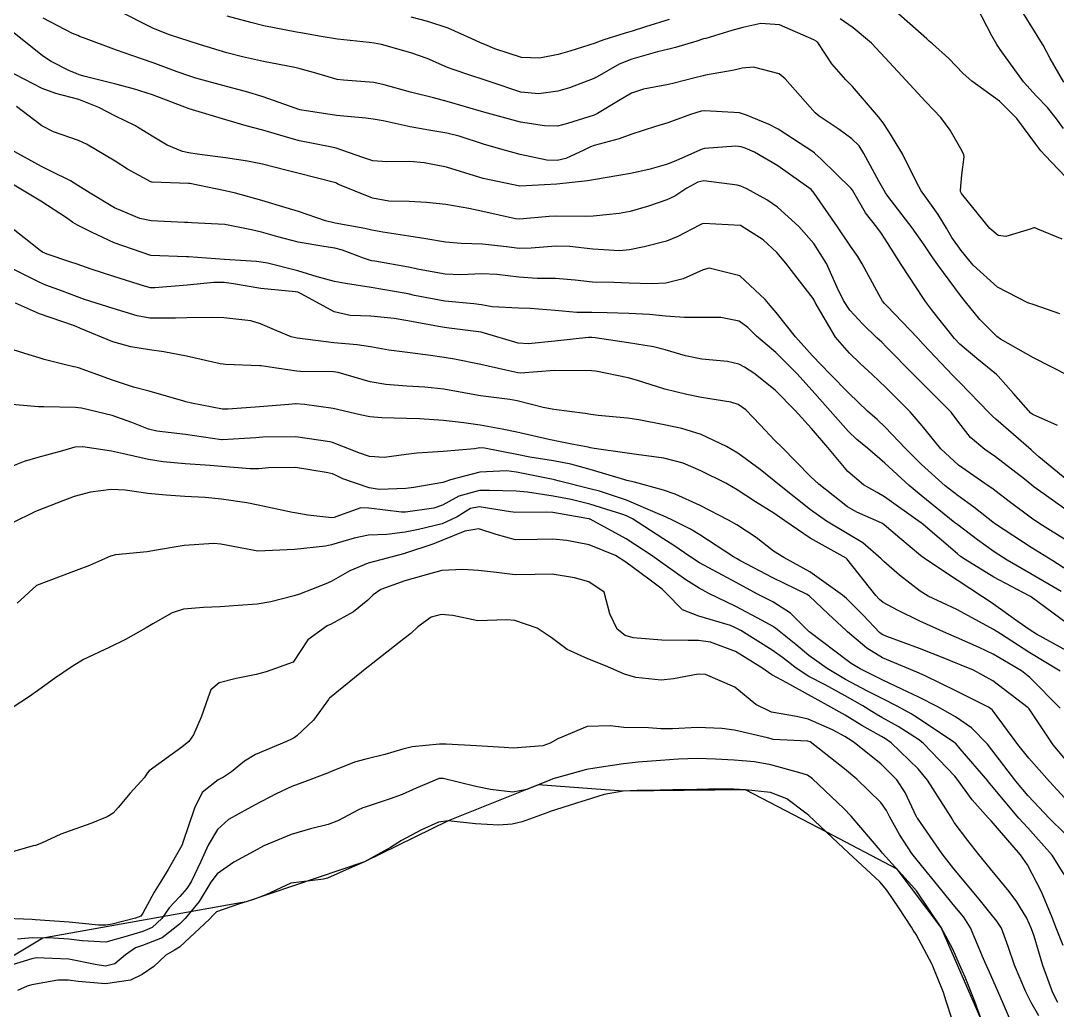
# Model space of a CAD drawing. Header units: metres. Extents: x 292545 to 299085, y 7450245 to 7463078.
# Drawn here: x 294622.7 to 294679, y 7462849.1 to 7462902.9 of the extents above; entities that cross this region are included whole.
import ezdxf

# ---------------------------------------------------------------- set-up
doc = ezdxf.new("R2010")
doc.units = ezdxf.units.M
for name, color, linetype in [('Curvas de Nivel 1m', 11, 'Continuous'), ('Curvas de Nivel 5m', 15, 'Continuous'), ('Hidrografia', 140, 'Continuous')]:
    doc.layers.add(name, color=color, linetype=linetype)

msp = doc.modelspace()

# ---------------------------------------------------------------- linework, layer by layer
at = {"layer": 'Curvas de Nivel 1m', "flags": 128}
for points, elevation in [([(294679.638, 7462883.587), (294677.708, 7462884.561), (294675.914, 7462885.578), (294675.724, 7462885.719), (294674.798, 7462886.658), (294674.017, 7462887.606), (294673.748, 7462887.961), (294672.511, 7462889.619), (294672.211, 7462890.058), (294671.784, 7462890.704), (294671.126, 7462891.637), (294669.81, 7462893.356), (294669.683, 7462893.523), (294669.6, 7462893.653), (294669.316, 7462894.162), (294668.504, 7462895.67), (294668.249, 7462896.076), (294667.851, 7462896.47), (294667.152, 7462896.977), (294666.067, 7462897.697), (294665.865, 7462897.871), (294664.222, 7462899.717), (294663.896, 7462899.991), (294662.515, 7462900.357), (294661.898, 7462900.294), (294661.456, 7462900.196), (294659.894, 7462899.92), (294659.771, 7462899.894), (294659.321, 7462899.776), (294658.194, 7462899.481), (294657.887, 7462899.413), (294656.53, 7462899.164), (294655.88, 7462898.936), (294655.175, 7462898.525), (294654.043, 7462897.838), (294653.923, 7462897.778), (294653.862, 7462897.754), (294652.415, 7462897.296), (294651.856, 7462897.157), (294651.149, 7462897.164), (294649.858, 7462897.361), (294647.863, 7462897.91), (294645.871, 7462898.483), (294645.133, 7462898.688), (294643.879, 7462899.003), (294642.456, 7462899.403), (294641.886, 7462899.525), (294640.247, 7462899.645), (294639.888, 7462899.695), (294638.734, 7462900.022), (294637.895, 7462900.269), (294637.589, 7462900.34), (294635.899, 7462900.668), (294634.75, 7462900.916), (294633.903, 7462901.131), (294632.418, 7462901.585), (294631.909, 7462901.747), (294630.785, 7462902.111), (294629.918, 7462902.454), (294629.264, 7462902.789), (294627.933, 7462903.463)], 691), ([(294679.82, 7462894.026), (294678.345, 7462895.552), (294678.106, 7462895.816), (294677.849, 7462896.165), (294676.814, 7462897.57), (294675.872, 7462898.5), (294674.369, 7462899.595), (294673.889, 7462900.011), (294673.119, 7462900.826), (294672.221, 7462901.625), (294672.054, 7462901.767), (294671.916, 7462901.889), (294669.933, 7462903.65)], 694), ([(294679.364, 7462899.538), (294678.627, 7462900.824), (294678.232, 7462901.555), (294678.115, 7462901.757), (294677.918, 7462902.079), (294676.986, 7462903.569)], 696), ([(294679.147, 7462886.948), (294677.742, 7462887.446), (294677.41, 7462887.563), (294675.755, 7462888.411), (294674.445, 7462889.593), (294673.781, 7462890.4), (294673.285, 7462891.105), (294672.982, 7462891.612), (294672.534, 7462892.353), (294671.81, 7462893.369), (294671.621, 7462893.632), (294671.353, 7462894.101), (294670.606, 7462895.642), (294669.855, 7462896.861), (294669.543, 7462897.338), (294669.305, 7462897.656), (294667.887, 7462899.3), (294667.529, 7462899.675), (294666.758, 7462900.544), (294665.994, 7462901.699), (294665.951, 7462901.737), (294665.914, 7462901.763), (294665.78, 7462901.836), (294663.922, 7462902.663), (294662.91, 7462902.722), (294661.92, 7462902.502), (294661.336, 7462902.339), (294659.914, 7462901.921), (294659.796, 7462901.889), (294659.423, 7462901.775), (294658.278, 7462901.417), (294657.908, 7462901.328), (294657.292, 7462901.184), (294655.903, 7462900.783), (294655.214, 7462900.513), (294654.015, 7462899.839), (294653.942, 7462899.79), (294653.892, 7462899.764), (294652.507, 7462899.23), (294651.881, 7462899.051), (294650.848, 7462898.905), (294649.88, 7462899.002), (294648.26, 7462899.534), (294647.889, 7462899.669), (294647.102, 7462899.922), (294646.191, 7462900.231), (294645.897, 7462900.345), (294644.776, 7462900.821), (294643.905, 7462901.136), (294642.301, 7462901.584), (294641.91, 7462901.666), (294641.63, 7462901.704), (294639.912, 7462901.885), (294639.031, 7462902.019), (294637.916, 7462902.213), (294637.696, 7462902.252), (294635.921, 7462902.61), (294635.2, 7462902.784), (294633.929, 7462903.12)], 692), ([(294657.925, 7462902.954), (294656.651, 7462902.54), (294655.918, 7462902.314), (294655.536, 7462902.205), (294654.387, 7462901.835), (294654.038, 7462901.713), (294653.911, 7462901.668), (294652.533, 7462901.227), (294651.905, 7462901.052), (294650.879, 7462900.851), (294649.903, 7462900.876), (294648.466, 7462901.345), (294647.91, 7462901.589), (294647.684, 7462901.686), (294647.173, 7462901.917), (294645.918, 7462902.474), (294644.815, 7462902.84), (294643.924, 7462903.065)], 693), ([(294679.266, 7462891.016), (294677.946, 7462891.558), (294677.844, 7462891.61), (294677.794, 7462891.631), (294677.724, 7462891.63), (294677.533, 7462891.563), (294676.212, 7462891.152), (294675.789, 7462891.21), (294675.347, 7462891.584), (294673.812, 7462893.502), (294673.775, 7462893.563), (294673.754, 7462893.601), (294673.745, 7462893.67), (294673.826, 7462894.5), (294673.954, 7462895.486), (294673.936, 7462895.599), (294673.845, 7462895.791), (294673.181, 7462896.935), (294672.677, 7462897.618), (294672.286, 7462898.043), (294671.876, 7462898.475), (294670.778, 7462899.641), (294669.902, 7462900.606), (294668.909, 7462901.66), (294667.921, 7462902.489), (294667.223, 7462902.978)], 693), ([(294679.628, 7462877.858), (294678.006, 7462879.197), (294677.652, 7462879.502), (294677.583, 7462879.561), (294675.669, 7462881.23), (294675.49, 7462881.401), (294675.315, 7462881.585), (294673.697, 7462883.246), (294673.339, 7462883.614), (294671.72, 7462885.318), (294671.424, 7462885.633), (294669.74, 7462887.396), (294669.615, 7462887.525), (294669.512, 7462887.653), (294669.208, 7462888.201), (294668.418, 7462889.67), (294668.17, 7462890.068), (294667.782, 7462890.627), (294667.065, 7462891.687), (294665.811, 7462893.52), (294665.642, 7462893.702), (294663.832, 7462894.997), (294662.56, 7462895.739), (294662.062, 7462895.964), (294661.846, 7462896.034), (294661.54, 7462896.059), (294659.845, 7462895.94), (294659.712, 7462895.903), (294659.436, 7462895.774), (294658.333, 7462895.287), (294657.832, 7462895.089), (294656.817, 7462894.789), (294655.831, 7462894.58), (294655.19, 7462894.466), (294653.827, 7462894.234), (294653.493, 7462894.176), (294651.824, 7462893.998), (294649.823, 7462893.89), (294647.827, 7462894.3), (294646.59, 7462894.688), (294645.833, 7462894.931), (294644.623, 7462895.164), (294643.836, 7462895.223), (294642.602, 7462895.205), (294641.836, 7462895.269), (294641.292, 7462895.442), (294639.842, 7462895.959), (294639.616, 7462896.012), (294637.846, 7462896.357), (294637.403, 7462896.479), (294635.852, 7462896.936), (294634.952, 7462897.162), (294633.857, 7462897.492), (294631.863, 7462898.1), (294629.874, 7462898.853), (294628.828, 7462899.186), (294627.882, 7462899.43), (294626.206, 7462899.849), (294625.89, 7462899.948), (294625.725, 7462900.006), (294625.322, 7462900.179), (294624.373, 7462900.668), (294623.901, 7462900.963), (294622.339, 7462902.216)], 689), ([(294679.61, 7462876.224), (294677.739, 7462877.559), (294677.624, 7462877.65), (294677.224, 7462877.969), (294675.647, 7462879.186), (294675.063, 7462879.589), (294674.292, 7462880.234), (294673.667, 7462881.056), (294673.237, 7462881.614), (294671.696, 7462883.161), (294671.216, 7462883.635), (294669.718, 7462885.171), (294669.477, 7462885.41), (294669.21, 7462885.658), (294668.448, 7462886.387), (294667.738, 7462887.159), (294667.387, 7462887.684), (294667.059, 7462888.381), (294666.468, 7462889.693), (294665.784, 7462890.785), (294664.976, 7462891.708), (294663.803, 7462892.757), (294663.226, 7462893.148), (294662.143, 7462893.745), (294661.815, 7462893.892), (294661.628, 7462893.94), (294659.819, 7462894.176), (294659.477, 7462894.114), (294658.887, 7462893.779), (294658.238, 7462893.356), (294657.806, 7462893.145), (294656.799, 7462892.801), (294655.803, 7462892.518), (294655.216, 7462892.411), (294653.799, 7462892.266), (294653.397, 7462892.245), (294651.799, 7462892.261), (294651.418, 7462892.247), (294649.796, 7462892.095), (294649.579, 7462892.109), (294647.802, 7462892.507), (294647.043, 7462892.683), (294645.807, 7462892.893), (294644.753, 7462893.006), (294643.809, 7462893.06), (294642.701, 7462893.08), (294641.812, 7462893.241), (294639.942, 7462894.008), (294639.865, 7462894.051), (294639.823, 7462894.064), (294639.75, 7462894.085), (294637.828, 7462894.574), (294637.101, 7462894.767), (294635.833, 7462895.081), (294635.024, 7462895.251), (294633.836, 7462895.422), (294632.296, 7462895.637), (294631.839, 7462895.701), (294631.506, 7462895.771), (294630.666, 7462896.112), (294629.848, 7462896.608), (294628.902, 7462897.183), (294627.858, 7462897.694), (294626.951, 7462898.159), (294625.869, 7462898.604), (294624.62, 7462898.929), (294623.883, 7462899.193), (294621.927, 7462900.22)], 688), ([(294679.593, 7462874.584), (294678.053, 7462875.556), (294677.606, 7462875.861), (294676.474, 7462876.711), (294675.621, 7462877.366), (294675.497, 7462877.458), (294675.307, 7462877.585), (294673.64, 7462878.743), (294672.687, 7462879.62), (294671.665, 7462880.873), (294671.016, 7462881.637), (294669.692, 7462882.954), (294668.945, 7462883.661), (294668.301, 7462884.263), (294667.714, 7462884.815), (294666.962, 7462885.688), (294665.864, 7462887.576), (294665.796, 7462887.699), (294665.744, 7462887.784), (294664.27, 7462889.715), (294663.779, 7462890.293), (294663.026, 7462890.972), (294661.793, 7462891.75), (294659.794, 7462891.87), (294659.716, 7462891.849), (294659.573, 7462891.772), (294658.406, 7462891.165), (294657.784, 7462890.902), (294656.574, 7462890.601), (294655.779, 7462890.433), (294655.224, 7462890.38), (294653.779, 7462890.475), (294652.537, 7462890.615), (294651.781, 7462890.633), (294650.424, 7462890.525), (294649.779, 7462890.51), (294649.087, 7462890.59), (294647.781, 7462890.744), (294646.638, 7462890.784), (294645.782, 7462890.848), (294644.712, 7462891.022), (294643.785, 7462891.182), (294642.376, 7462891.386), (294641.788, 7462891.503), (294641.396, 7462891.593), (294639.792, 7462891.886), (294639.265, 7462892.015), (294637.8, 7462892.509), (294637.125, 7462892.715), (294635.809, 7462893.107), (294634.376, 7462893.51), (294633.816, 7462893.646), (294631.889, 7462894.032), (294631.822, 7462894.039), (294629.844, 7462894.108), (294629.823, 7462894.112), (294629.776, 7462894.13), (294628.513, 7462894.823), (294627.834, 7462895.257), (294626.278, 7462896.166), (294625.845, 7462896.364), (294624.494, 7462896.835), (294623.857, 7462897.169), (294622.479, 7462898.214)], 687), ([(294679.575, 7462873.02), (294678.757, 7462873.548), (294677.59, 7462874.261), (294675.653, 7462875.528), (294675.603, 7462875.564), (294674.477, 7462876.463), (294673.618, 7462877.078), (294672.919, 7462877.617), (294671.64, 7462878.764), (294670.769, 7462879.639), (294669.664, 7462880.804), (294669.223, 7462881.211), (294668.699, 7462881.665), (294667.687, 7462882.639), (294666.658, 7462883.69), (294665.713, 7462884.669), (294664.791, 7462885.709), (294663.736, 7462887.034), (294663.419, 7462887.404), (294663.142, 7462887.729), (294661.762, 7462889.021), (294660.094, 7462889.441), (294659.766, 7462889.342), (294658.685, 7462888.855), (294657.755, 7462888.626), (294656.97, 7462888.587), (294655.755, 7462888.629), (294654.928, 7462888.655), (294653.756, 7462888.685), (294652.827, 7462888.783), (294651.758, 7462888.876), (294650.757, 7462888.88), (294649.759, 7462888.949), (294648.572, 7462889.091), (294647.761, 7462889.121), (294646.611, 7462889.076), (294645.761, 7462889.116), (294644.353, 7462889.365), (294643.766, 7462889.486), (294641.939, 7462889.809), (294641.771, 7462889.836), (294641.653, 7462889.863), (294641.325, 7462889.987), (294640.18, 7462890.407), (294639.778, 7462890.516), (294639.173, 7462890.622), (294637.781, 7462890.857), (294636.681, 7462891.144), (294635.786, 7462891.386), (294635.245, 7462891.516), (294633.79, 7462891.812), (294631.987, 7462891.903), (294631.791, 7462891.91), (294631.606, 7462891.917), (294629.792, 7462892.014), (294629.173, 7462892.136), (294627.801, 7462892.712), (294626.474, 7462893.503), (294625.819, 7462893.931), (294625.411, 7462894.176), (294624.351, 7462894.715), (294623.831, 7462894.96), (294622.187, 7462895.869)], 686), ([(294679.539, 7462870.128), (294677.613, 7462871.559), (294677.553, 7462871.597), (294677.475, 7462871.639), (294675.569, 7462872.654), (294674.012, 7462873.604), (294673.758, 7462873.78), (294673.586, 7462873.916), (294671.714, 7462875.516), (294671.603, 7462875.613), (294671.578, 7462875.63), (294669.617, 7462877.013), (294669.215, 7462877.252), (294668.488, 7462877.667), (294667.634, 7462878.395), (294666.54, 7462879.691), (294665.663, 7462880.735), (294664.764, 7462881.709), (294663.689, 7462882.813), (294662.532, 7462883.738), (294662.025, 7462884.064), (294661.708, 7462884.227), (294661.098, 7462884.367), (294659.71, 7462884.501), (294658.818, 7462884.673), (294657.715, 7462885.001), (294657.078, 7462885.161), (294655.719, 7462885.385), (294653.908, 7462885.651), (294653.721, 7462885.672), (294653.547, 7462885.668), (294651.719, 7462885.465), (294650.28, 7462885.321), (294649.718, 7462885.367), (294647.903, 7462885.908), (294647.723, 7462885.953), (294645.972, 7462886.183), (294645.726, 7462886.213), (294645.401, 7462886.269), (294643.729, 7462886.576), (294642.995, 7462886.703), (294641.731, 7462886.837), (294640.603, 7462886.868), (294639.739, 7462887.068), (294637.973, 7462888.028), (294637.754, 7462888.13), (294637.627, 7462888.159), (294635.756, 7462888.341), (294634.273, 7462888.587), (294633.759, 7462888.65), (294633.194, 7462888.65), (294631.757, 7462888.509), (294629.992, 7462888.363), (294629.755, 7462888.376), (294629.434, 7462888.456), (294627.761, 7462888.989), (294626.535, 7462889.392), (294625.768, 7462889.649), (294625.376, 7462889.782), (294624.147, 7462890.194), (294623.887, 7462890.312), (294623.775, 7462890.396), (294622.904, 7462891.086), (294621.79, 7462891.955)], 684), ([(294679.524, 7462868.657), (294677.881, 7462869.557), (294677.535, 7462869.765), (294676.885, 7462870.221), (294675.549, 7462871.193), (294675.315, 7462871.348), (294674.937, 7462871.589), (294673.566, 7462872.481), (294671.85, 7462873.627), (294671.585, 7462873.828), (294670.46, 7462874.776), (294669.601, 7462875.498), (294669.511, 7462875.56), (294669.311, 7462875.654), (294668.114, 7462876.178), (294667.611, 7462876.471), (294666.057, 7462877.696), (294665.629, 7462878.097), (294664.044, 7462879.716), (294663.657, 7462880.101), (294662.861, 7462880.928), (294662.088, 7462881.744), (294661.677, 7462882.035), (294661.276, 7462882.157), (294659.683, 7462882.42), (294658.884, 7462882.579), (294657.689, 7462882.859), (294656.162, 7462883.35), (294655.698, 7462883.488), (294653.954, 7462883.837), (294653.703, 7462883.86), (294651.703, 7462883.87), (294649.856, 7462883.733), (294649.701, 7462883.752), (294649.065, 7462883.896), (294647.706, 7462884.207), (294646.268, 7462884.491), (294645.709, 7462884.587), (294644.957, 7462884.701), (294643.712, 7462884.848), (294642.702, 7462884.981), (294641.715, 7462885.159), (294640.99, 7462885.265), (294639.717, 7462885.383), (294638.163, 7462885.581), (294637.719, 7462885.633), (294637.391, 7462885.706), (294636.624, 7462886.041), (294635.728, 7462886.422), (294635.216, 7462886.572), (294633.733, 7462886.748), (294633.068, 7462886.752), (294631.733, 7462886.748), (294631.112, 7462886.729), (294629.732, 7462886.713), (294629.028, 7462886.842), (294627.739, 7462887.244), (294626.168, 7462887.744), (294625.749, 7462887.892), (294624.98, 7462888.182), (294624.081, 7462888.52), (294623.758, 7462888.661), (294622.877, 7462889.094), (294621.767, 7462889.643)], 683), ([(294679.154, 7462867.544), (294677.523, 7462868.55), (294675.92, 7462869.576), (294675.535, 7462869.814), (294674.383, 7462870.439), (294673.546, 7462870.894), (294671.997, 7462871.626), (294671.557, 7462871.885), (294670.441, 7462872.77), (294669.581, 7462873.509), (294669.439, 7462873.652), (294668.451, 7462874.526), (294667.596, 7462875.031), (294666.468, 7462875.691), (294665.609, 7462876.309), (294663.838, 7462877.718), (294663.625, 7462877.89), (294662.872, 7462878.494), (294661.648, 7462879.396), (294661.048, 7462879.756), (294659.659, 7462880.401), (294658.609, 7462880.732), (294657.664, 7462880.928), (294656.276, 7462881.205), (294655.668, 7462881.295), (294654.074, 7462881.431), (294653.669, 7462881.489), (294653.362, 7462881.537), (294651.672, 7462881.759), (294651.078, 7462881.876), (294649.678, 7462882.222), (294649.275, 7462882.298), (294647.682, 7462882.506), (294646.978, 7462882.626), (294645.687, 7462882.871), (294644.663, 7462882.976), (294643.689, 7462883.033), (294642.535, 7462883.126), (294641.692, 7462883.271), (294639.943, 7462883.763), (294639.7, 7462883.809), (294637.9, 7462883.828), (294637.7, 7462883.842), (294636.235, 7462884.052), (294635.777, 7462884.132), (294635.704, 7462884.139), (294633.833, 7462884.207), (294633.704, 7462884.216), (294633.542, 7462884.244), (294631.709, 7462884.662), (294630.487, 7462884.895), (294629.712, 7462884.998), (294628.69, 7462885.163), (294627.716, 7462885.43), (294625.962, 7462886.168), (294625.724, 7462886.267), (294625.58, 7462886.317), (294623.734, 7462886.96), (294622.42, 7462887.536)], 682), ([(294679.157, 7462865.543), (294677.508, 7462867.204), (294677.056, 7462867.565), (294675.522, 7462868.471), (294674.768, 7462868.834), (294673.531, 7462869.376), (294672.987, 7462869.615), (294671.539, 7462870.271), (294670.322, 7462870.865), (294669.549, 7462871.273), (294669.342, 7462871.444), (294669.152, 7462871.656), (294667.582, 7462873.65), (294667.546, 7462873.68), (294665.594, 7462874.767), (294664.21, 7462875.714), (294663.607, 7462876.129), (294662.625, 7462876.747), (294661.619, 7462877.392), (294660.998, 7462877.756), (294659.64, 7462878.435), (294658.697, 7462878.838), (294657.646, 7462879.116), (294656.149, 7462879.314), (294655.649, 7462879.38), (294653.847, 7462879.642), (294653.651, 7462879.686), (294653.528, 7462879.718), (294652.735, 7462879.854), (294651.829, 7462880.042), (294651.655, 7462880.078), (294651.392, 7462880.136), (294649.659, 7462880.52), (294648.866, 7462880.693), (294647.663, 7462880.917), (294646.778, 7462881.037), (294645.665, 7462881.163), (294644.369, 7462881.25), (294643.666, 7462881.264), (294642.33, 7462881.31), (294641.667, 7462881.361), (294641.155, 7462881.475), (294639.671, 7462881.821), (294638.13, 7462882.025), (294637.673, 7462882.066), (294637.635, 7462882.069), (294637.267, 7462882.036), (294635.671, 7462881.909), (294633.974, 7462881.773), (294633.67, 7462881.786), (294631.978, 7462882.097), (294631.674, 7462882.177), (294631.572, 7462882.204), (294629.682, 7462882.754), (294628.844, 7462882.98), (294627.695, 7462883.352), (294625.851, 7462884.019), (294625.702, 7462884.056), (294625.603, 7462884.072), (294625.142, 7462884.178), (294623.98, 7462884.47), (294623.707, 7462884.561), (294623.178, 7462884.735), (294621.713, 7462885.186)], 681), ([(294679.424, 7462860.649), (294678.585, 7462861.548), (294677.452, 7462862.822), (294676.869, 7462863.566), (294675.481, 7462865.424), (294675.405, 7462865.504), (294675.271, 7462865.583), (294673.496, 7462866.478), (294671.867, 7462867.267), (294671.51, 7462867.433), (294671.033, 7462867.635), (294669.519, 7462868.277), (294668.663, 7462868.802), (294667.618, 7462869.679), (294667.578, 7462869.724), (294667.534, 7462869.762), (294666.569, 7462870.663), (294665.552, 7462871.613), (294665.501, 7462871.649), (294665.421, 7462871.702), (294663.566, 7462872.622), (294661.767, 7462873.562), (294661.582, 7462873.658), (294661.425, 7462873.752), (294659.595, 7462874.958), (294659.086, 7462875.266), (294658.036, 7462875.793), (294657.606, 7462875.979), (294657.294, 7462876.117), (294655.618, 7462876.837), (294654.137, 7462877.323), (294653.627, 7462877.457), (294651.98, 7462877.865), (294651.702, 7462877.937), (294651.634, 7462877.952), (294651.537, 7462877.968), (294649.638, 7462878.358), (294649.096, 7462878.437), (294647.637, 7462878.353), (294646.047, 7462877.934), (294645.744, 7462877.825), (294645.631, 7462877.79), (294644.059, 7462877.524), (294643.626, 7462877.473), (294642.184, 7462877.415), (294641.626, 7462877.498), (294640.199, 7462878.002), (294639.813, 7462878.186), (294639.635, 7462878.259), (294639.306, 7462878.344), (294637.639, 7462878.605), (294636.176, 7462878.59), (294635.638, 7462878.542), (294635.164, 7462878.538), (294633.639, 7462878.661), (294633.008, 7462878.717), (294631.64, 7462878.815), (294630.442, 7462878.919), (294629.642, 7462879.042), (294628.463, 7462879.323), (294627.646, 7462879.505), (294626.082, 7462879.732), (294625.648, 7462879.71), (294624.987, 7462879.521), (294623.643, 7462879.159), (294622.907, 7462878.941), (294621.635, 7462878.423)], 679), ([(294679.405, 7462858.746), (294678.581, 7462859.548), (294677.425, 7462860.768), (294676.755, 7462861.567), (294675.458, 7462863.266), (294675.219, 7462863.584), (294674.351, 7462864.476), (294673.477, 7462865.066), (294672.486, 7462865.62), (294671.491, 7462866.139), (294670.571, 7462866.565), (294669.504, 7462867.072), (294668.308, 7462867.668), (294667.812, 7462867.971), (294667.518, 7462868.184), (294665.579, 7462869.653), (294665.533, 7462869.685), (294664.516, 7462870.689), (294663.549, 7462871.316), (294662.733, 7462871.738), (294661.562, 7462872.358), (294660.309, 7462873.025), (294659.578, 7462873.434), (294659.054, 7462873.778), (294658.176, 7462874.378), (294657.592, 7462874.746), (294655.937, 7462875.817), (294655.605, 7462875.99), (294655.348, 7462876.082), (294653.615, 7462876.618), (294652.605, 7462876.868), (294651.621, 7462877.057), (294650.232, 7462877.276), (294649.624, 7462877.316), (294648.165, 7462877.364), (294647.625, 7462877.354), (294646.501, 7462877.045), (294645.612, 7462876.571), (294645.153, 7462876.402), (294643.606, 7462876.187), (294643.385, 7462876.183), (294641.609, 7462876.405), (294641.184, 7462876.419), (294640.03, 7462876.006), (294639.725, 7462875.886), (294639.602, 7462875.872), (294638.303, 7462876.023), (294637.605, 7462876.14), (294637.471, 7462876.166), (294635.61, 7462876.563), (294634.996, 7462876.682), (294633.615, 7462876.895), (294632.731, 7462876.974), (294631.617, 7462877.042), (294630.617, 7462877.115), (294629.619, 7462877.202), (294628.39, 7462877.374), (294627.622, 7462877.415), (294626.503, 7462877.278), (294625.616, 7462877.036), (294624.994, 7462876.798), (294623.604, 7462876.257), (294623.563, 7462876.241), (294623.479, 7462876.201), (294622.224, 7462875.587)], 678), ([(294679.377, 7462856.508), (294678.727, 7462857.547), (294677.408, 7462859.032), (294676.918, 7462859.565), (294675.43, 7462861.336), (294675.32, 7462861.47), (294675.226, 7462861.583), (294673.738, 7462863.327), (294673.499, 7462863.609), (294673.48, 7462863.627), (294673.463, 7462863.639), (294673.386, 7462863.688), (294671.476, 7462864.976), (294671.073, 7462865.23), (294670.317, 7462865.642), (294669.489, 7462866.06), (294668.691, 7462866.466), (294667.504, 7462867.098), (294666.509, 7462867.69), (294665.52, 7462868.404), (294664.8, 7462868.986), (294663.898, 7462869.725), (294663.696, 7462869.889), (294663.536, 7462869.997), (294662.981, 7462870.293), (294661.546, 7462871.06), (294660.082, 7462871.765), (294659.557, 7462872.047), (294658.833, 7462872.512), (294657.577, 7462873.395), (294657.005, 7462873.806), (294655.592, 7462874.74), (294653.646, 7462875.796), (294653.603, 7462875.812), (294653.582, 7462875.819), (294653.464, 7462875.842), (294651.607, 7462876.158), (294651.289, 7462876.192), (294649.607, 7462876.171), (294649.303, 7462876.198), (294647.611, 7462876.477), (294647.137, 7462876.39), (294646.407, 7462875.928), (294645.599, 7462875.549), (294644.307, 7462875.242), (294643.594, 7462875.097), (294642.591, 7462874.973), (294641.592, 7462874.933), (294640.813, 7462874.775), (294639.587, 7462874.411), (294639.256, 7462874.344), (294637.584, 7462874.156), (294635.583, 7462874.06), (294633.587, 7462874.443), (294633.193, 7462874.478), (294631.586, 7462874.379), (294630.083, 7462874.123), (294629.582, 7462874.034), (294627.856, 7462873.871), (294627.579, 7462873.799), (294626.447, 7462873.288), (294625.571, 7462872.956), (294623.563, 7462872.2), (294622.518, 7462871.24)], 677), ([(294679.334, 7462852.644), (294678.972, 7462853.544), (294678.728, 7462854.167), (294678.157, 7462855.552), (294677.385, 7462857.035), (294677.01, 7462857.564), (294675.411, 7462859.408), (294675.332, 7462859.501), (294675.258, 7462859.582), (294674.379, 7462860.552), (294673.625, 7462861.607), (294673.437, 7462861.851), (294671.724, 7462863.627), (294671.465, 7462863.837), (294670.365, 7462864.54), (294669.477, 7462865.033), (294669.084, 7462865.261), (294668.44, 7462865.666), (294667.491, 7462866.215), (294666.395, 7462866.795), (294665.506, 7462867.265), (294664.819, 7462867.71), (294664.078, 7462868.281), (294663.523, 7462868.689), (294661.825, 7462869.747), (294661.534, 7462869.907), (294661.257, 7462870.031), (294659.541, 7462870.538), (294658.645, 7462870.884), (294657.75, 7462871.797), (294657.556, 7462871.993), (294656.829, 7462872.542), (294655.578, 7462873.47), (294655.013, 7462873.826), (294653.589, 7462874.407), (294652.375, 7462874.643), (294651.591, 7462874.722), (294650.764, 7462874.706), (294649.591, 7462874.686), (294648.53, 7462874.964), (294647.597, 7462875.283), (294646.83, 7462875.156), (294645.59, 7462874.637), (294645.087, 7462874.446), (294643.615, 7462873.96), (294643.593, 7462873.95), (294643.564, 7462873.942), (294641.577, 7462873.42), (294640.577, 7462872.996), (294639.567, 7462872.424), (294639.287, 7462872.291), (294638.601, 7462872.02), (294637.859, 7462871.726), (294637.557, 7462871.635), (294636.291, 7462871.31), (294635.55, 7462871.187), (294634.512, 7462871.107), (294633.547, 7462871.032), (294632.64, 7462870.996), (294631.545, 7462870.915), (294630.932, 7462870.719), (294629.885, 7462870.125), (294629.531, 7462869.905), (294628.406, 7462869.259), (294627.52, 7462868.828), (294626.129, 7462868.171), (294625.509, 7462867.805), (294624.551, 7462867.141), (294623.495, 7462866.391), (294623.385, 7462866.31), (294623.241, 7462866.203), (294622.185, 7462865.511)], 676), ([(294678.009, 7462848.829), (294677.596, 7462849.557), (294677.301, 7462850.12), (294676.689, 7462851.57), (294676.341, 7462852.583), (294675.968, 7462853.581), (294675.731, 7462853.969), (294675.351, 7462854.441), (294674.838, 7462855.068), (294674.401, 7462855.594), (294673.381, 7462856.811), (294672.763, 7462857.616), (294671.412, 7462859.557), (294671.386, 7462859.603), (294671.369, 7462859.631), (294670.748, 7462860.962), (294670.287, 7462861.647), (294669.445, 7462862.497), (294667.977, 7462863.675), (294667.663, 7462863.875), (294667.466, 7462863.991), (294666.796, 7462864.36), (294665.475, 7462864.937), (294664.845, 7462865.078), (294663.479, 7462865.323), (294662.635, 7462865.738), (294661.497, 7462866.673), (294659.901, 7462867.372), (294659.507, 7462867.382), (294658.167, 7462867.126), (294657.502, 7462867.058), (294656.114, 7462867.204), (294655.506, 7462867.392), (294654.472, 7462867.83), (294653.517, 7462868.216), (294652.392, 7462868.727), (294651.528, 7462869.382), (294650.751, 7462869.878), (294649.537, 7462870.291), (294649.099, 7462870.333), (294647.537, 7462870.275), (294646.183, 7462870.574), (294645.543, 7462870.627), (294645.009, 7462870.477), (294644.277, 7462869.953), (294643.899, 7462869.587), (294643.526, 7462869.31), (294641.835, 7462867.985), (294641.659, 7462867.839), (294641.509, 7462867.725), (294640.551, 7462866.945), (294639.484, 7462866.088), (294639.447, 7462866.047), (294639.423, 7462866.011), (294638.608, 7462864.882), (294637.71, 7462864.028), (294637.566, 7462863.925), (294637.461, 7462863.868), (294637.144, 7462863.719), (294635.453, 7462863.028), (294634.86, 7462862.655), (294634.158, 7462862.073), (294633.723, 7462861.793), (294633.436, 7462861.645), (294632.565, 7462860.949), (294632.15, 7462860.099), (294631.521, 7462858.235), (294631.471, 7462858.109), (294631.391, 7462857.954), (294630.719, 7462856.777), (294630.328, 7462856.12), (294629.953, 7462855.535), (294629.347, 7462854.409), (294629.241, 7462854.235), (294628.949, 7462854.134), (294627.676, 7462853.81), (294627.339, 7462853.743), (294626.932, 7462853.749), (294625.34, 7462853.918), (294623.494, 7462854.046), (294623.341, 7462854.052), (294621.43, 7462854.131)], 674), ([(294676.411, 7462848.7), (294676.036, 7462849.579), (294675.317, 7462851.193), (294675.136, 7462851.592), (294675.005, 7462851.914), (294674.296, 7462853.6), (294673.927, 7462854.179), (294673.356, 7462854.878), (294672.753, 7462855.616), (294671.388, 7462857.281), (294671.11, 7462857.634), (294670.437, 7462858.678), (294669.899, 7462859.653), (294669.729, 7462859.969), (294669.42, 7462860.404), (294668.119, 7462861.673), (294667.441, 7462862.235), (294665.59, 7462863.699), (294665.463, 7462863.743), (294663.579, 7462863.843), (294663.464, 7462863.865), (294663.271, 7462863.926), (294661.469, 7462864.336), (294660.795, 7462864.431), (294659.47, 7462864.491), (294658.1, 7462864.421), (294657.469, 7462864.419), (294656.814, 7462864.462), (294655.47, 7462864.488), (294654.726, 7462864.572), (294653.47, 7462864.54), (294651.89, 7462863.864), (294651.461, 7462863.633), (294651.069, 7462863.484), (294649.458, 7462863.356), (294648.961, 7462863.401), (294647.459, 7462863.491), (294645.822, 7462863.573), (294645.459, 7462863.588), (294643.97, 7462863.442), (294643.456, 7462863.307), (294642.49, 7462863.011), (294641.451, 7462862.768), (294640.841, 7462862.604), (294639.443, 7462862.042), (294639.423, 7462862.03), (294639.375, 7462862.011), (294637.976, 7462861.483), (294637.432, 7462861.276), (294636.587, 7462860.881), (294635.416, 7462860.259), (294635.287, 7462860.189), (294635.047, 7462860.064), (294633.996, 7462859.485), (294633.402, 7462858.946), (294632.891, 7462858.088), (294632.491, 7462857.2), (294631.965, 7462856.101), (294631.738, 7462855.734), (294631.361, 7462855.314), (294630.774, 7462854.693), (294630.368, 7462854.12), (294629.848, 7462853.614), (294629.336, 7462853.413), (294628.358, 7462853.115), (294627.33, 7462852.82), (294626.051, 7462852.89), (294625.331, 7462852.997), (294624.483, 7462853.037), (294623.331, 7462853.052), (294622.542, 7462852.996)], 673), ([(294675.226, 7462847.638), (294674.522, 7462849.598), (294673.999, 7462850.917), (294673.703, 7462851.606), (294673.331, 7462852.443), (294672.701, 7462853.616), (294671.363, 7462855.607), (294671.088, 7462855.913), (294669.515, 7462857.658), (294669.462, 7462857.727), (294669.395, 7462857.83), (294667.814, 7462859.676), (294667.417, 7462860.094), (294665.714, 7462861.697), (294665.436, 7462861.889), (294665.149, 7462861.993), (294663.444, 7462862.461), (294662.56, 7462862.625), (294661.453, 7462862.711), (294660.441, 7462862.772), (294659.453, 7462862.797), (294658.431, 7462862.764), (294657.452, 7462862.697), (294656.244, 7462862.605), (294655.45, 7462862.515), (294653.888, 7462862.276), (294653.446, 7462862.197), (294652.204, 7462861.859), (294651.615, 7462861.693), (294651.439, 7462861.634), (294650.202, 7462861.111), (294649.429, 7462860.976), (294648.226, 7462861.113), (294647.433, 7462861.284), (294645.662, 7462861.716), (294645.439, 7462861.707), (294644.196, 7462861.188), (294643.426, 7462860.846), (294642.779, 7462860.613), (294641.416, 7462860.166), (294641.286, 7462860.12), (294641.027, 7462859.994), (294639.974, 7462859.437), (294639.405, 7462859.224), (294638.443, 7462858.979), (294637.399, 7462858.674), (294635.915, 7462858.052), (294635.39, 7462857.771), (294634.292, 7462857.162), (294633.378, 7462856.541), (294633.044, 7462856.085), (294632.411, 7462855.041), (294631.644, 7462854.105), (294631.34, 7462853.796), (294630.389, 7462853.062), (294629.328, 7462852.641), (294628.949, 7462852.512), (294628.409, 7462852.139), (294627.815, 7462851.648), (294627.317, 7462851.528), (294626.763, 7462851.604), (294625.32, 7462851.895), (294623.55, 7462851.968), (294623.32, 7462851.929), (294622.005, 7462851.525)], 672), ([(294673.284, 7462848.679), (294672.977, 7462849.613), (294672.82, 7462850.095), (294672.208, 7462851.621), (294671.339, 7462853.24), (294671.186, 7462853.477), (294671.086, 7462853.634), (294670.398, 7462854.689), (294669.755, 7462855.654), (294669.37, 7462856.1), (294667.67, 7462857.677), (294667.395, 7462857.935), (294665.509, 7462859.699), (294665.414, 7462859.783), (294664.312, 7462860.607), (294663.425, 7462860.949), (294662.071, 7462861.106), (294661.434, 7462861.131), (294660.057, 7462861.14), (294659.433, 7462861.119), (294658.129, 7462861.093), (294657.432, 7462861.08), (294656.189, 7462861.055), (294655.431, 7462861.027), (294654.406, 7462860.853), (294653.423, 7462860.537), (294652.901, 7462860.368), (294651.413, 7462859.901), (294651.39, 7462859.894), (294651.331, 7462859.871), (294649.939, 7462859.354), (294649.406, 7462859.228), (294648.676, 7462859.172), (294647.406, 7462859.259), (294645.93, 7462859.412), (294645.407, 7462859.344), (294644.442, 7462858.91), (294643.397, 7462858.34), (294642.79, 7462857.969), (294641.385, 7462857.193), (294640.549, 7462856.83), (294639.376, 7462856.309), (294639.149, 7462856.239), (294637.373, 7462856.03), (294636.017, 7462855.396), (294635.359, 7462855.15), (294634.536, 7462854.887), (294633.349, 7462854.47), (294633.153, 7462854.276), (294632.99, 7462854.085), (294631.327, 7462852.554), (294631.055, 7462852.383), (294630.592, 7462852.117), (294629.941, 7462851.5), (294629.312, 7462851.062), (294628.675, 7462850.77), (294627.307, 7462850.559), (294625.822, 7462850.686), (294625.309, 7462850.761), (294624.735, 7462850.759), (294623.306, 7462850.502), (294623.069, 7462850.439), (294622.533, 7462850.208)], 671)]:
    msp.add_lwpolyline(points, dxfattribs=dict(at, elevation=elevation))
at = {"layer": 'Curvas de Nivel 5m', "flags": 128}
for points, elevation in [([(294679.347, 7462897.027), (294678.969, 7462897.543), (294678.483, 7462898.164), (294677.875, 7462898.784), (294677.176, 7462899.567), (294675.909, 7462901.307), (294675.722, 7462901.582), (294675.452, 7462902.05), (294674.662, 7462903.593)], 695), ([(294679.013, 7462880.886), (294677.672, 7462881.491), (294677.572, 7462881.561), (294676.633, 7462882.626), (294675.793, 7462883.579), (294675.704, 7462883.663), (294674.638, 7462884.522), (294673.72, 7462885.309), (294673.432, 7462885.613), (294672.238, 7462887.125), (294671.857, 7462887.629), (294671.745, 7462887.788), (294670.52, 7462889.643), (294669.785, 7462890.814), (294669.46, 7462891.325), (294669.198, 7462891.659), (294668.583, 7462892.45), (294667.877, 7462893.679), (294667.814, 7462893.772), (294666.181, 7462895.354), (294665.843, 7462895.675), (294665.814, 7462895.7), (294663.856, 7462896.98), (294663.365, 7462897.234), (294662.127, 7462897.746), (294661.864, 7462897.846), (294661.749, 7462897.867), (294659.866, 7462897.988), (294659.673, 7462897.965), (294659.08, 7462897.778), (294658.193, 7462897.453), (294657.858, 7462897.328), (294657.182, 7462897.126), (294655.852, 7462896.694), (294655.213, 7462896.463), (294653.846, 7462896.099), (294653.654, 7462896.032), (294653.295, 7462895.845), (294652.307, 7462895.386), (294651.837, 7462895.291), (294651.279, 7462895.31), (294649.84, 7462895.618), (294648.781, 7462895.901), (294647.846, 7462896.177), (294646.523, 7462896.603), (294645.851, 7462896.773), (294644.869, 7462896.934), (294643.855, 7462897.119), (294642.395, 7462897.437), (294641.858, 7462897.536), (294641.455, 7462897.582), (294639.86, 7462897.727), (294637.863, 7462898.03), (294635.873, 7462898.749), (294634.911, 7462899.031), (294633.881, 7462899.309), (294632.222, 7462899.763), (294631.889, 7462899.86), (294631.212, 7462900.107), (294629.898, 7462900.59), (294628.748, 7462900.984), (294627.904, 7462901.287), (294626.129, 7462901.95), (294625.911, 7462902.025), (294625.809, 7462902.068), (294625.524, 7462902.176), (294623.925, 7462903.01)], 690), ([(294679.223, 7462871.878), (294677.572, 7462872.831), (294676.288, 7462873.573), (294675.587, 7462874.024), (294674.678, 7462874.678), (294673.602, 7462875.49), (294673.448, 7462875.612), (294671.618, 7462877.089), (294670.968, 7462877.637), (294669.641, 7462878.851), (294668.694, 7462879.664), (294668.114, 7462880.13), (294667.662, 7462880.565), (294666.668, 7462881.69), (294665.689, 7462882.791), (294664.859, 7462883.708), (294663.714, 7462884.861), (294663.242, 7462885.251), (294662.673, 7462885.736), (294662.206, 7462886.221), (294661.731, 7462886.557), (294660.738, 7462886.754), (294659.733, 7462886.762), (294658.753, 7462886.759), (294657.733, 7462886.833), (294656.858, 7462886.927), (294655.735, 7462886.983), (294654.559, 7462887.007), (294653.735, 7462887.022), (294652.92, 7462887.038), (294651.736, 7462887.13), (294650.372, 7462887.248), (294649.737, 7462887.258), (294648.311, 7462887.33), (294647.738, 7462887.446), (294647.328, 7462887.506), (294645.74, 7462887.642), (294644.102, 7462887.956), (294643.744, 7462888.042), (294643.638, 7462888.068), (294641.749, 7462888.381), (294640.357, 7462888.6), (294639.76, 7462888.722), (294638.807, 7462888.975), (294637.766, 7462889.289), (294636.108, 7462889.708), (294635.77, 7462889.766), (294635.508, 7462889.791), (294633.771, 7462889.916), (294631.819, 7462890.053), (294631.772, 7462890.054), (294631.722, 7462890.051), (294629.773, 7462890.13), (294627.78, 7462890.818), (294626.552, 7462891.396), (294625.789, 7462891.776), (294625.543, 7462891.926), (294625.196, 7462892.179), (294623.806, 7462893.079), (294621.911, 7462894.219)], 685), ([(294679.451, 7462862.74), (294678.784, 7462863.547), (294677.482, 7462865.498), (294677.425, 7462865.561), (294675.505, 7462867.02), (294674.463, 7462867.596), (294673.784, 7462867.874), (294673.517, 7462867.983), (294672.893, 7462868.242), (294671.524, 7462868.782), (294669.75, 7462869.429), (294669.532, 7462869.514), (294669.447, 7462869.566), (294669.349, 7462869.653), (294668.455, 7462870.58), (294667.551, 7462871.499), (294667.35, 7462871.682), (294665.572, 7462872.943), (294664.155, 7462873.714), (294663.586, 7462874.07), (294662.661, 7462874.801), (294661.6, 7462875.502), (294661.156, 7462875.754), (294659.615, 7462876.545), (294658.259, 7462877.154), (294657.627, 7462877.387), (294656.036, 7462877.816), (294655.634, 7462877.905), (294655.521, 7462877.934), (294653.64, 7462878.507), (294652.582, 7462878.796), (294651.644, 7462878.972), (294650.352, 7462879.176), (294649.647, 7462879.31), (294647.892, 7462879.666), (294647.651, 7462879.669), (294647.352, 7462879.616), (294645.648, 7462879.483), (294644.215, 7462879.386), (294643.646, 7462879.313), (294642.456, 7462879.161), (294641.645, 7462879.206), (294641.066, 7462879.408), (294639.652, 7462879.965), (294639.5, 7462880.012), (294637.655, 7462880.273), (294635.856, 7462880.258), (294635.655, 7462880.244), (294635.487, 7462880.229), (294633.653, 7462880.118), (294633.615, 7462880.118), (294631.656, 7462880.4), (294630.111, 7462880.577), (294629.658, 7462880.688), (294628.745, 7462881.061), (294627.672, 7462881.443), (294626.009, 7462881.836), (294625.678, 7462881.872), (294623.97, 7462881.904), (294623.679, 7462881.91), (294621.827, 7462882.072)], 680), ([(294679.027, 7462849.543), (294678.766, 7462850.081), (294678.219, 7462851.551), (294677.745, 7462853.149), (294677.607, 7462853.557), (294677.349, 7462854.129), (294676.813, 7462855.024), (294676.391, 7462855.57), (294675.381, 7462856.813), (294674.754, 7462857.59), (294674.142, 7462858.34), (294673.41, 7462859.333), (294673.234, 7462859.612), (294672.962, 7462860.07), (294671.958, 7462861.625), (294671.442, 7462862.236), (294669.987, 7462863.652), (294669.685, 7462863.876), (294669.466, 7462863.998), (294668.398, 7462864.591), (294667.478, 7462865.164), (294666.548, 7462865.689), (294665.491, 7462866.256), (294664.315, 7462866.904), (294663.507, 7462867.354), (294662.967, 7462867.735), (294661.522, 7462868.616), (294660.173, 7462869.117), (294659.527, 7462869.21), (294658.954, 7462869.206), (294657.527, 7462869.235), (294655.979, 7462869.365), (294655.53, 7462869.486), (294655.102, 7462869.824), (294654.709, 7462870.661), (294654.392, 7462871.832), (294653.561, 7462872.405), (294652.794, 7462872.622), (294651.567, 7462872.818), (294650.644, 7462872.802), (294649.566, 7462872.788), (294648.556, 7462872.913), (294647.57, 7462873.018), (294646.729, 7462873.077), (294645.574, 7462873.018), (294644.733, 7462872.787), (294643.568, 7462872.452), (294642.273, 7462871.979), (294641.847, 7462871.697), (294641.554, 7462871.401), (294640.779, 7462870.763), (294639.534, 7462870.081), (294639.483, 7462870.062), (294639.347, 7462870.012), (294638.304, 7462869.243), (294637.513, 7462868.03), (294636.045, 7462867.512), (294635.503, 7462867.367), (294634.417, 7462867.153), (294633.495, 7462866.913), (294633.04, 7462866.534), (294632.874, 7462866.086), (294632.516, 7462865.046), (294632.097, 7462864.094), (294631.834, 7462863.721), (294631.456, 7462863.415), (294629.68, 7462862.126), (294629.57, 7462862), (294629.437, 7462861.768), (294628.646, 7462860.916), (294628.001, 7462860.144), (294627.732, 7462859.825), (294627.408, 7462859.629), (294626.521, 7462859.28), (294625.4, 7462858.875), (294624.893, 7462858.69), (294623.847, 7462858.195), (294623.509, 7462858.082), (294623.391, 7462858.051), (294621.957, 7462857.645)], 675)]:
    msp.add_lwpolyline(points, dxfattribs=dict(at, elevation=elevation))
at = {"layer": 'Hidrografia'}
msp.add_lwpolyline([(294679.39, 7462839.538), (294676.971, 7462842.922), (294675.527, 7462845.586), (294674.874, 7462848.618), (294672.701, 7462853.616), (294670.302, 7462856.786), (294666.452, 7462858.817), (294662.071, 7462861.106), (294655.431, 7462861.027), (294650.821, 7462861.373), (294645.93, 7462859.412), (294641.385, 7462857.193), (294634.948, 7462855.019), (294623.907, 7462853.044), (294620.606, 7462851.066)], dxfattribs=at)

doc.saveas('drawing.dxf')
